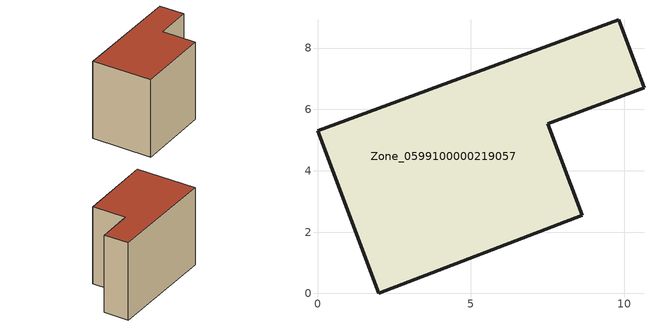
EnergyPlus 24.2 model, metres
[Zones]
Zone_0599100000219057
 floor ground (C_G): 0,5.31 9.81,8.93 10.64,6.71 7.5,5.53 8.62,2.55 2,0 z0
 wall outside (C_F): 2,0 8.62,2.55 7.5,5.53 10.64,6.71 9.81,8.93 0,5.31 2,0 z0:7.46
 roof outside (C_R): 9.81,8.93 0,5.31 2,0 8.62,2.55 7.5,5.53 10.64,6.71 z7.46
[BUILDING]
Pand.0599100000219057: North Axis=0; Terrain=City; Loads Convergence Tolerance Value=0.04; Temperature Convergence Tolerance Value=0.4; Solar Distribution=FullExterior; Maximum Number of Warmup Days=25; Minimum Number of Warmup Days=1
[Site:Location]
Rotterdam.The.Hague.AP_ZH_NLD Design_Conditions: Latitude=51.96; Longitude=4.45; Time Zone=1; Elevation=-4.5
[SITE:GROUNDTEMPERATURE:BUILDINGSURFACE]
18, 18, 18, 18, 18, 18, 18, 18, 18, 18, 18, 18
[MATERIAL] Thermal Absorptance=0.9; Solar Absorptance=0.7; Visible Absorptance=0.7
Name | Roughness | Thickness | Conductivity | Density | Specific Heat
G.TI.1946 | MediumSmooth | 0.15 | 1 | 540 | 1210
F.TI.1946 | Rough | 0.3 | 0.857143 | 1920 | 840
R.TI.1946 | MediumRough | 0.2 | 0.1 | 1500 | 1000
[CONSTRUCTION]
C_G: G.TI.1946
C_F: F.TI.1946
C_R: R.TI.1946
[ZONE]
Zone_0599100000219057: Type=1; Multiplier=1; Ceiling Height=Autocalculate; Volume=Autocalculate; Floor Area=autocalculate; Part of Total Floor Area=Yes
[ZONEINFILTRATION:DESIGNFLOWRATE]
Infil_Zone_0599100000219057: Zone or ZoneList or Space or SpaceList=Zone_0599100000219057; Schedule=AlwaysOn; Design Flow Rate Calculation Method=Flow/Area; Flow Rate per Floor Area=0.003; Constant Term Coefficient=1; Temperature Term Coefficient=0; Velocity Term Coefficient=0; Velocity Squared Term Coefficient=0
[HVACTEMPLATE:ZONE:IDEALLOADSAIRSYSTEM]
Zone_0599100000219057: Maximum Heating Supply Air Temperature=50; Minimum Cooling Supply Air Temperature=13; Maximum Heating Supply Air Humidity Ratio=0.0156; Minimum Cooling Supply Air Humidity Ratio=0.0077; Heating Limit=NoLimit; Cooling Limit=NoLimit; Dehumidification Control Type=ConstantSensibleHeatRatio; Cooling Sensible Heat Ratio=0.7; Dehumidification Setpoint=60; Humidification Control Type=None; Humidification Setpoint=30; Outdoor Air Method=None; Outdoor Air Flow Rate per Person=0.00944; Outdoor Air Flow Rate per Zone Floor Area=0; Outdoor Air Flow Rate per Zone=0; Demand Controlled Ventilation Type=None; Outdoor Air Economizer Type=NoEconomizer; Heat Recovery Type=None; Sensible Heat Recovery Effectiveness=0.7; Latent Heat Recovery Effectiveness=0.65
[ZONECONTROL:THERMOSTAT]
ThermostatControl_Zone_0599100000219057: Zone or ZoneList=Zone_0599100000219057; Control Type Schedule=DualSetpointControlType; Control 1=Thermostat_Zone_0599100000219057; Temperature Difference Between Cutout And Setpoint=0
[THERMOSTATSETPOINT:DUALSETPOINT]
Thermostat_Zone_0599100000219057: Heating Setpoint Temperature Schedule=HeatingSetpoint_Zone_0599100000219057; Cooling Setpoint Temperature Schedule=CoolingSetpoint_Zone_0599100000219057
[SCHEDULE:COMPACT]
HeatingSetpoint_Zone_0599100000219057: Through: 12/31, For: AllDays, Until: 24:00, 21
CoolingSetpoint_Zone_0599100000219057: Through: 12/31, For: AllDays, Until: 24:00, 24
DualSetpointControlType: Through: 12/31, For: AllDays, Until: 24:00, 4
AlwaysOn: Through: 12/31, For: AllDays, Until: 24:00, 1
